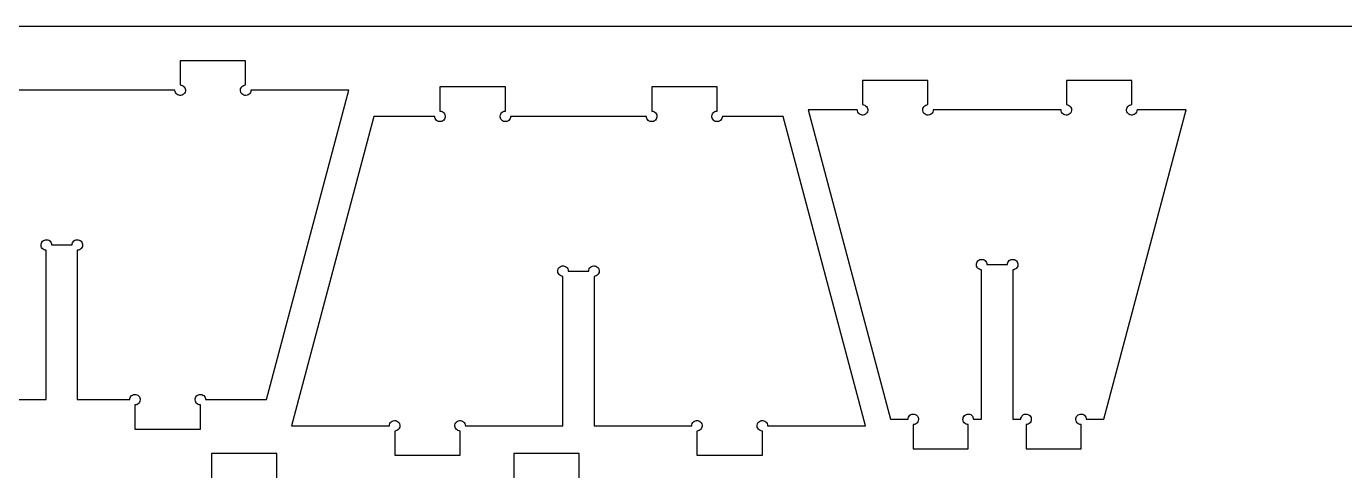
# Model space of a CAD drawing. Extents: x 0 to 2440, y 0 to 1220.
# Drawn here: x 1148 to 1954, y 946 to 1220 of the extents above; entities that cross this region are included whole.
import ezdxf

# ---------------------------------------------------------------- set-up
doc = ezdxf.new("R2010")
doc.units = 0
doc.layers.add('BOARD-2440X1220', color=8, linetype='Continuous')
doc.layers.add('CUT', color=1, linetype='Continuous')

msp = doc.modelspace()

# ---------------------------------------------------------------- linework, layer by layer
at = {"layer": 'BOARD-2440X1220'}
msp.add_lwpolyline([(0, 0), (2440, 0), (2440, 1220), (0, 1220)], close=True, dxfattribs=at)
at = {"layer": 'CUT'}
for points in [[(1128.04, 992), (1160.07, 992), (1160.07, 1083.3), (1159.39, 1083.37), (1158.74, 1083.59), (1158.15, 1083.94), (1157.65, 1084.4), (1157.26, 1084.97), (1157, 1085.6), (1156.88, 1086.27), (1156.9, 1086.96), (1157.07, 1087.62), (1157.38, 1088.23), (1157.81, 1088.76), (1158.34, 1089.19), (1158.95, 1089.5), (1159.62, 1089.67), (1160.3, 1089.69), (1160.97, 1089.57), (1161.6, 1089.31), (1162.17, 1088.92), (1162.63, 1088.42), (1162.98, 1087.83), (1163.2, 1087.18), (1163.27, 1086.5), (1175.87, 1086.5), (1175.94, 1087.18), (1176.16, 1087.83), (1176.51, 1088.42), (1176.98, 1088.92), (1177.54, 1089.31), (1178.17, 1089.57), (1178.84, 1089.69), (1179.53, 1089.67), (1180.19, 1089.5), (1180.8, 1089.19), (1181.33, 1088.76), (1181.76, 1088.23), (1182.07, 1087.62), (1182.24, 1086.96), (1182.26, 1086.27), (1182.14, 1085.6), (1181.88, 1084.97), (1181.49, 1084.4), (1180.99, 1083.94), (1180.4, 1083.59), (1179.75, 1083.37), (1179.07, 1083.3), (1179.07, 992), (1211.11, 992), (1211.18, 992.68), (1211.4, 993.33), (1211.74, 993.92), (1212.21, 994.42), (1212.77, 994.81), (1213.4, 995.07), (1214.08, 995.19), (1214.76, 995.17), (1215.42, 995), (1216.04, 994.69), (1216.57, 994.26), (1217, 993.73), (1217.3, 993.12), (1217.47, 992.46), (1217.5, 991.77), (1217.38, 991.1), (1217.11, 990.47), (1216.72, 989.9), (1216.22, 989.44), (1215.64, 989.09), (1214.99, 988.87), (1214.31, 988.8), (1214.31, 974), (1254.31, 974), (1254.31, 988.8), (1253.63, 988.87), (1252.98, 989.09), (1252.39, 989.44), (1251.89, 989.9), (1251.5, 990.47), (1251.24, 991.1), (1251.11, 991.77), (1251.14, 992.46), (1251.31, 993.12), (1251.61, 993.73), (1252.04, 994.26), (1252.58, 994.69), (1253.19, 995), (1253.85, 995.17), (1254.53, 995.19), (1255.21, 995.07), (1255.84, 994.81), (1256.4, 994.42), (1256.87, 993.92), (1257.22, 993.33), (1257.43, 992.68), (1257.51, 992), (1294.74, 992), (1345.14, 1181), (1285.17, 1181), (1285.1, 1180.32), (1284.88, 1179.67), (1284.53, 1179.08), (1284.07, 1178.58), (1283.51, 1178.19), (1282.87, 1177.93), (1282.2, 1177.81), (1281.52, 1177.83), (1280.85, 1178), (1280.24, 1178.31), (1279.71, 1178.74), (1279.28, 1179.27), (1278.97, 1179.88), (1278.8, 1180.54), (1278.78, 1181.23), (1278.9, 1181.9), (1279.16, 1182.53), (1279.55, 1183.1), (1280.05, 1183.56), (1280.64, 1183.91), (1281.29, 1184.13), (1281.97, 1184.2), (1281.97, 1199), (1241.97, 1199), (1241.97, 1184.2), (1242.65, 1184.13), (1243.3, 1183.91), (1243.89, 1183.56), (1244.39, 1183.1), (1244.78, 1182.53), (1245.04, 1181.9), (1245.16, 1181.23), (1245.14, 1180.54), (1244.97, 1179.88), (1244.66, 1179.27), (1244.23, 1178.74), (1243.7, 1178.31), (1243.09, 1178), (1242.43, 1177.83), (1241.74, 1177.81), (1241.07, 1177.93), (1240.44, 1178.19), (1239.88, 1178.58), (1239.41, 1179.08), (1239.06, 1179.67), (1238.85, 1180.32), (1238.77, 1181), (1100.37, 1181)], [(1301.17, 944.2), (1301.17, 959), (1261.17, 959), (1261.17, 944.2)], [(1485.97, 944.2), (1485.97, 959), (1445.97, 959), (1445.97, 944.2)]]:
    msp.add_lwpolyline(points, dxfattribs=at)
for points in [[(1857.14, 1169), (1827.1, 1169), (1827.02, 1168.32), (1826.81, 1167.67), (1826.46, 1167.08), (1825.99, 1166.58), (1825.43, 1166.19), (1824.8, 1165.93), (1824.13, 1165.81), (1823.44, 1165.83), (1822.78, 1166), (1822.17, 1166.31), (1821.63, 1166.74), (1821.2, 1167.27), (1820.9, 1167.88), (1820.73, 1168.54), (1820.71, 1169.23), (1820.83, 1169.9), (1821.09, 1170.53), (1821.48, 1171.1), (1821.98, 1171.56), (1822.57, 1171.91), (1823.22, 1172.13), (1823.9, 1172.2), (1823.9, 1187), (1783.9, 1187), (1783.9, 1172.2), (1784.58, 1172.13), (1785.23, 1171.91), (1785.81, 1171.56), (1786.32, 1171.1), (1786.71, 1170.53), (1786.97, 1169.9), (1787.09, 1169.23), (1787.06, 1168.54), (1786.9, 1167.88), (1786.59, 1167.27), (1786.16, 1166.74), (1785.63, 1166.31), (1785.02, 1166), (1784.35, 1165.83), (1783.67, 1165.81), (1783, 1165.93), (1782.36, 1166.19), (1781.8, 1166.58), (1781.34, 1167.08), (1780.99, 1167.67), (1780.77, 1168.32), (1780.7, 1169), (1702.45, 1169), (1702.37, 1168.32), (1702.16, 1167.67), (1701.81, 1167.08), (1701.34, 1166.58), (1700.78, 1166.19), (1700.15, 1165.93), (1699.47, 1165.81), (1698.79, 1165.83), (1698.13, 1166), (1697.52, 1166.31), (1696.98, 1166.74), (1696.55, 1167.27), (1696.25, 1167.88), (1696.08, 1168.54), (1696.05, 1169.23), (1696.17, 1169.9), (1696.44, 1170.53), (1696.83, 1171.1), (1697.33, 1171.56), (1697.92, 1171.91), (1698.56, 1172.13), (1699.25, 1172.2), (1699.25, 1187), (1659.25, 1187), (1659.25, 1172.2), (1659.93, 1172.13), (1660.57, 1171.91), (1661.16, 1171.56), (1661.66, 1171.1), (1662.05, 1170.53), (1662.32, 1169.9), (1662.44, 1169.23), (1662.41, 1168.54), (1662.24, 1167.88), (1661.94, 1167.27), (1661.51, 1166.74), (1660.98, 1166.31), (1660.36, 1166), (1659.7, 1165.83), (1659.02, 1165.81), (1658.34, 1165.93), (1657.71, 1166.19), (1657.15, 1166.58), (1656.68, 1167.08), (1656.33, 1167.67), (1656.12, 1168.32), (1656.05, 1169), (1626, 1169), (1676.4, 980), (1687.06, 980), (1687.14, 980.68), (1687.35, 981.33), (1687.7, 981.92), (1688.17, 982.42), (1688.73, 982.81), (1689.36, 983.07), (1690.04, 983.19), (1690.72, 983.17), (1691.38, 983), (1691.99, 982.69), (1692.53, 982.26), (1692.96, 981.73), (1693.26, 981.12), (1693.43, 980.46), (1693.46, 979.77), (1693.33, 979.1), (1693.07, 978.47), (1692.68, 977.9), (1692.18, 977.44), (1691.59, 977.09), (1690.94, 976.87), (1690.26, 976.8), (1690.26, 962), (1723.87, 962), (1723.87, 976.8), (1723.19, 976.87), (1722.54, 977.09), (1721.95, 977.44), (1721.45, 977.9), (1721.06, 978.47), (1720.8, 979.1), (1720.68, 979.77), (1720.7, 980.46), (1720.87, 981.12), (1721.18, 981.73), (1721.61, 982.26), (1722.14, 982.69), (1722.75, 983), (1723.42, 983.17), (1724.1, 983.19), (1724.77, 983.07), (1725.4, 982.81), (1725.97, 982.42), (1726.43, 981.92), (1726.78, 981.33), (1727, 980.68), (1727.07, 980), (1732.07, 980), (1732.07, 1071.3), (1731.39, 1071.37), (1730.74, 1071.59), (1730.15, 1071.94), (1729.65, 1072.4), (1729.26, 1072.97), (1729, 1073.6), (1728.88, 1074.27), (1728.9, 1074.96), (1729.07, 1075.62), (1729.38, 1076.23), (1729.81, 1076.76), (1730.34, 1077.19), (1730.95, 1077.5), (1731.62, 1077.67), (1732.3, 1077.69), (1732.97, 1077.57), (1733.6, 1077.31), (1734.17, 1076.92), (1734.63, 1076.42), (1734.98, 1075.83), (1735.2, 1075.18), (1735.27, 1074.5), (1747.87, 1074.5), (1747.94, 1075.18), (1748.16, 1075.83), (1748.51, 1076.42), (1748.98, 1076.92), (1749.54, 1077.31), (1750.17, 1077.57), (1750.84, 1077.69), (1751.53, 1077.67), (1752.19, 1077.5), (1752.8, 1077.19), (1753.33, 1076.76), (1753.76, 1076.23), (1754.07, 1075.62), (1754.24, 1074.96), (1754.26, 1074.27), (1754.14, 1073.6), (1753.88, 1072.97), (1753.49, 1072.4), (1752.99, 1071.94), (1752.4, 1071.59), (1751.75, 1071.37), (1751.07, 1071.3), (1751.07, 980), (1756.07, 980), (1756.14, 980.68), (1756.36, 981.33), (1756.71, 981.92), (1757.18, 982.42), (1757.74, 982.81), (1758.37, 983.07), (1759.04, 983.19), (1759.73, 983.17), (1760.39, 983), (1761, 982.69), (1761.53, 982.26), (1761.96, 981.73), (1762.27, 981.12), (1762.44, 980.46), (1762.46, 979.77), (1762.34, 979.1), (1762.08, 978.47), (1761.69, 977.9), (1761.19, 977.44), (1760.6, 977.09), (1759.95, 976.87), (1759.27, 976.8), (1759.27, 962), (1792.88, 962), (1792.88, 976.8), (1792.2, 976.87), (1791.55, 977.09), (1790.96, 977.44), (1790.46, 977.9), (1790.07, 978.47), (1789.81, 979.1), (1789.69, 979.77), (1789.71, 980.46), (1789.88, 981.12), (1790.19, 981.73), (1790.62, 982.26), (1791.15, 982.69), (1791.76, 983), (1792.42, 983.17), (1793.11, 983.19), (1793.78, 983.07), (1794.41, 982.81), (1794.97, 982.42), (1795.44, 981.92), (1795.79, 981.33), (1796.01, 980.68), (1796.08, 980), (1806.74, 980)], [(1310, 976), (1369.97, 976), (1370.04, 976.68), (1370.26, 977.33), (1370.61, 977.92), (1371.07, 978.42), (1371.64, 978.81), (1372.27, 979.07), (1372.94, 979.19), (1373.63, 979.17), (1374.29, 979), (1374.9, 978.69), (1375.43, 978.26), (1375.86, 977.73), (1376.17, 977.12), (1376.34, 976.46), (1376.36, 975.77), (1376.24, 975.1), (1375.98, 974.47), (1375.59, 973.9), (1375.09, 973.44), (1374.5, 973.09), (1373.85, 972.87), (1373.17, 972.8), (1373.17, 958), (1413.17, 958), (1413.17, 972.8), (1412.49, 972.87), (1411.84, 973.09), (1411.25, 973.44), (1410.75, 973.9), (1410.36, 974.47), (1410.1, 975.1), (1409.98, 975.77), (1410, 976.46), (1410.17, 977.12), (1410.48, 977.73), (1410.91, 978.26), (1411.44, 978.69), (1412.05, 979), (1412.71, 979.17), (1413.4, 979.19), (1414.07, 979.07), (1414.7, 978.81), (1415.27, 978.42), (1415.73, 977.92), (1416.08, 977.33), (1416.3, 976.68), (1416.37, 976), (1476.07, 976), (1476.07, 1067.3), (1475.39, 1067.37), (1474.74, 1067.59), (1474.15, 1067.94), (1473.65, 1068.4), (1473.26, 1068.97), (1473, 1069.6), (1472.88, 1070.27), (1472.9, 1070.96), (1473.07, 1071.62), (1473.38, 1072.23), (1473.81, 1072.76), (1474.34, 1073.19), (1474.95, 1073.5), (1475.62, 1073.67), (1476.3, 1073.69), (1476.97, 1073.57), (1477.6, 1073.31), (1478.17, 1072.92), (1478.63, 1072.42), (1478.98, 1071.83), (1479.2, 1071.18), (1479.27, 1070.5), (1491.87, 1070.5), (1491.94, 1071.18), (1492.16, 1071.83), (1492.51, 1072.42), (1492.98, 1072.92), (1493.54, 1073.31), (1494.17, 1073.57), (1494.84, 1073.69), (1495.53, 1073.67), (1496.19, 1073.5), (1496.8, 1073.19), (1497.33, 1072.76), (1497.76, 1072.23), (1498.07, 1071.62), (1498.24, 1070.96), (1498.26, 1070.27), (1498.14, 1069.6), (1497.88, 1068.97), (1497.49, 1068.4), (1496.99, 1067.94), (1496.4, 1067.59), (1495.75, 1067.37), (1495.07, 1067.3), (1495.07, 976), (1554.77, 976), (1554.85, 976.68), (1555.06, 977.33), (1555.41, 977.92), (1555.88, 978.42), (1556.44, 978.81), (1557.07, 979.07), (1557.74, 979.19), (1558.43, 979.17), (1559.09, 979), (1559.7, 978.69), (1560.23, 978.26), (1560.66, 977.73), (1560.97, 977.12), (1561.14, 976.46), (1561.16, 975.77), (1561.04, 975.1), (1560.78, 974.47), (1560.39, 973.9), (1559.89, 973.44), (1559.3, 973.09), (1558.65, 972.87), (1557.97, 972.8), (1557.97, 958), (1597.97, 958), (1597.97, 972.8), (1597.29, 972.87), (1596.64, 973.09), (1596.05, 973.44), (1595.55, 973.9), (1595.16, 974.47), (1594.9, 975.1), (1594.78, 975.77), (1594.8, 976.46), (1594.97, 977.12), (1595.28, 977.73), (1595.71, 978.26), (1596.24, 978.69), (1596.85, 979), (1597.52, 979.17), (1598.2, 979.19), (1598.87, 979.07), (1599.51, 978.81), (1600.07, 978.42), (1600.53, 977.92), (1600.88, 977.33), (1601.1, 976.68), (1601.17, 976), (1661.14, 976), (1610.74, 1165), (1573.51, 1165), (1573.43, 1164.32), (1573.22, 1163.67), (1572.87, 1163.08), (1572.4, 1162.58), (1571.84, 1162.19), (1571.21, 1161.93), (1570.53, 1161.81), (1569.85, 1161.83), (1569.19, 1162), (1568.58, 1162.31), (1568.04, 1162.74), (1567.61, 1163.27), (1567.31, 1163.88), (1567.14, 1164.54), (1567.11, 1165.23), (1567.24, 1165.9), (1567.5, 1166.53), (1567.89, 1167.1), (1568.39, 1167.56), (1568.98, 1167.91), (1569.63, 1168.13), (1570.31, 1168.2), (1570.31, 1183), (1530.31, 1183), (1530.31, 1168.2), (1530.99, 1168.13), (1531.64, 1167.91), (1532.22, 1167.56), (1532.72, 1167.1), (1533.11, 1166.53), (1533.38, 1165.9), (1533.5, 1165.23), (1533.47, 1164.54), (1533.3, 1163.88), (1533, 1163.27), (1532.57, 1162.74), (1532.04, 1162.31), (1531.42, 1162), (1530.76, 1161.83), (1530.08, 1161.81), (1529.4, 1161.93), (1528.77, 1162.19), (1528.21, 1162.58), (1527.74, 1163.08), (1527.4, 1163.67), (1527.18, 1164.32), (1527.11, 1165), (1444.04, 1165), (1443.96, 1164.32), (1443.75, 1163.67), (1443.4, 1163.08), (1442.93, 1162.58), (1442.37, 1162.19), (1441.74, 1161.93), (1441.06, 1161.81), (1440.38, 1161.83), (1439.72, 1162), (1439.11, 1162.31), (1438.57, 1162.74), (1438.14, 1163.27), (1437.84, 1163.88), (1437.67, 1164.54), (1437.64, 1165.23), (1437.77, 1165.9), (1438.03, 1166.53), (1438.42, 1167.1), (1438.92, 1167.56), (1439.51, 1167.91), (1440.16, 1168.13), (1440.84, 1168.2), (1440.84, 1183), (1400.84, 1183), (1400.84, 1168.2), (1401.52, 1168.13), (1402.17, 1167.91), (1402.75, 1167.56), (1403.25, 1167.1), (1403.64, 1166.53), (1403.91, 1165.9), (1404.03, 1165.23), (1404, 1164.54), (1403.83, 1163.88), (1403.53, 1163.27), (1403.1, 1162.74), (1402.57, 1162.31), (1401.95, 1162), (1401.29, 1161.83), (1400.61, 1161.81), (1399.93, 1161.93), (1399.3, 1162.19), (1398.74, 1162.58), (1398.27, 1163.08), (1397.93, 1163.67), (1397.71, 1164.32), (1397.64, 1165), (1360.4, 1165)]]:
    msp.add_lwpolyline(points, close=True, dxfattribs=at)

doc.saveas('drawing.dxf')
